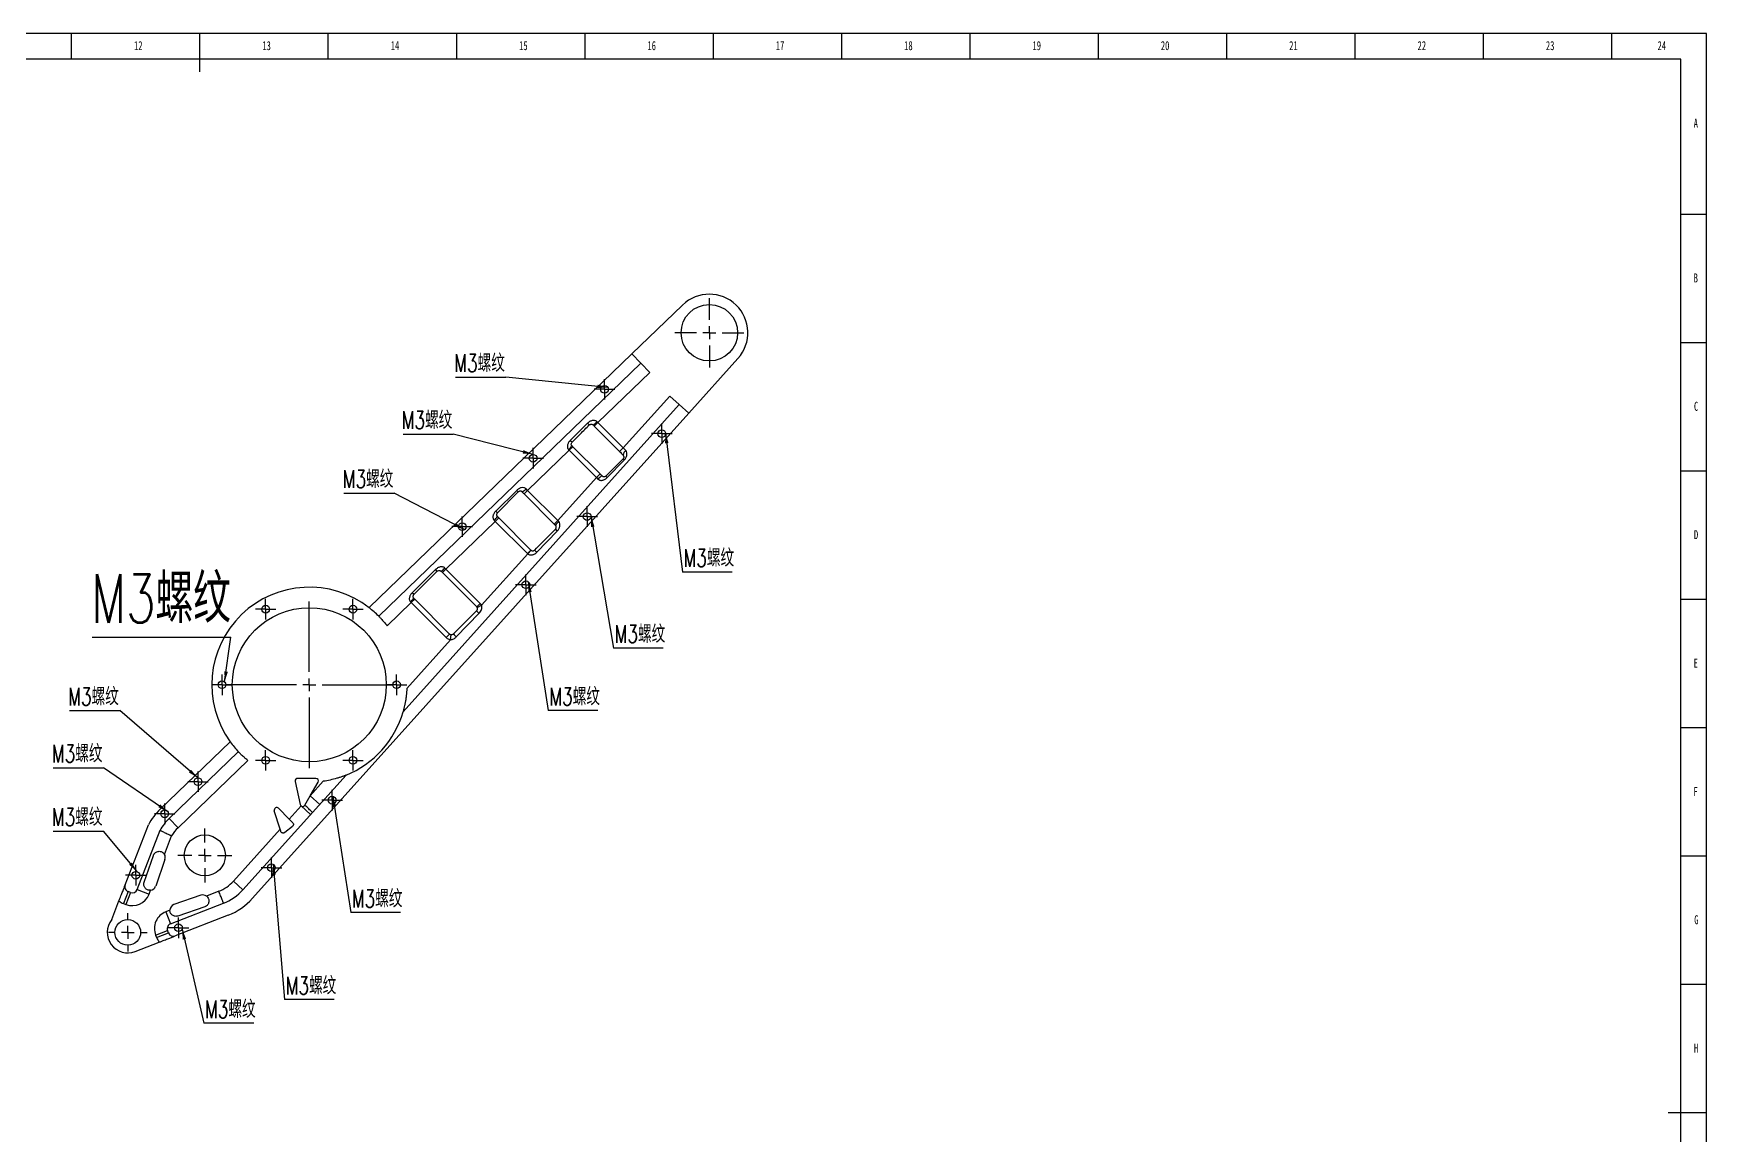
# Model space of a CAD drawing. Header units: millimetres. Extents: x 0 to 1189, y 0 to 841.
# Drawn here: x 537 to 1189, y 412 to 841 of the extents above; entities that cross this region are included whole.
import ezdxf

# ---------------------------------------------------------------- set-up
doc = ezdxf.new("R2010")
doc.units = ezdxf.units.MM
doc.layers.add('10', color=7, linetype='Continuous')
doc.layers.add('5', color=7, linetype='Continuous')
doc.styles.add('SLDTEXTSTYLE0', font='TXT', dxfattribs={"width": 0.7, "bigfont": 'bigfont'})
doc.styles.add('SLDTEXTSTYLE5', font='TXT', dxfattribs={"width": 0.7})
doc.dimstyles.new('SLDDIMSTYLE0', dxfattribs={"dimtxt": 0.18, "dimasz": 4.08, "dimexe": 0, "dimexo": 0.0625, "dimgap": 0, "dimtad": 0, "dimtih": 1, "dimtoh": 1, "dimdec": 0, "dimrnd": 1e-09, "dimzin": 0, "dimdsep": 46, "dimtxsty": 'Standard', "dimsah": 1, "dimcen": 0.09, "dimadec": 0, "dimazin": 0, "dimtfac": 4.08, "dimtdec": 0, "dimtofl": 0, "dimtmove": 0, "dimatfit": 3, "dimfxl": 0, "dimfrac": 2, "dimtolj": 1, "dimtzin": 0, "dimarcsym": 0})

# ---------------------------------------------------------------- blocks, each defined once
blk = doc.blocks.new('SW_NOTE_0')
at = {"layer": '10', "color": 0}
blk.add_line((-54.05, 0), (0, 0), dxfattribs=at)
at = {"layer": '10', "color": 0, "insert": (-54.53, 24.66), "char_height": 19.05, "attachment_point": 1, "style": 'SLDTEXTSTYLE0'}
blk.add_mtext('M3螺纹', dxfattribs=at)
blk = doc.blocks.new('SW_NOTE_0_1')
at = {"layer": '10', "color": 0}
blk.add_line((-19.59, 0), (0, 0), dxfattribs=at)
at = {"layer": '10', "color": 0, "insert": (-20.01, 8.95), "char_height": 6.879, "attachment_point": 1, "style": 'SLDTEXTSTYLE0'}
blk.add_mtext('M3螺纹', dxfattribs=at)
blk = doc.blocks.new('SW_NOTE_0_2')
at = {"layer": '10', "color": 0}
blk.add_line((-19.59, 0), (0, 0), dxfattribs=at)
at = {"layer": '10', "color": 0, "insert": (-20.08, 8.88), "char_height": 6.879, "attachment_point": 1, "style": 'SLDTEXTSTYLE0'}
blk.add_mtext('M3螺纹', dxfattribs=at)
blk = doc.blocks.new('SW_NOTE_0_3')
at = {"layer": '10', "color": 0}
blk.add_line((-19.59, 0), (0, 0), dxfattribs=at)
at = {"layer": '10', "color": 0, "insert": (-20.02, 8.9), "char_height": 6.879, "attachment_point": 1, "style": 'SLDTEXTSTYLE0'}
blk.add_mtext('M3螺纹', dxfattribs=at)
blk = doc.blocks.new('SW_NOTE_0_4')
at = {"layer": '10', "color": 0}
blk.add_line((19.36, 0), (0, 0), dxfattribs=at)
at = {"layer": '10', "color": 0, "insert": (0.45, 8.93), "char_height": 6.879, "attachment_point": 1, "style": 'SLDTEXTSTYLE0'}
blk.add_mtext('M3螺纹', dxfattribs=at)
blk = doc.blocks.new('SW_NOTE_0_5')
at = {"layer": '10', "color": 0}
blk.add_line((19.36, 0), (0, 0), dxfattribs=at)
at = {"layer": '10', "color": 0, "insert": (0.47, 8.91), "char_height": 6.879, "attachment_point": 1, "style": 'SLDTEXTSTYLE0'}
blk.add_mtext('M3螺纹', dxfattribs=at)
blk = doc.blocks.new('SW_NOTE_0_6')
at = {"layer": '10', "color": 0}
blk.add_line((19.36, 0), (0, 0), dxfattribs=at)
at = {"layer": '10', "color": 0, "insert": (0.43, 8.97), "char_height": 6.879, "attachment_point": 1, "style": 'SLDTEXTSTYLE0'}
blk.add_mtext('M3螺纹', dxfattribs=at)
blk = doc.blocks.new('SW_NOTE_0_7')
at = {"layer": '10', "color": 0}
blk.add_line((19.36, 0), (0, 0), dxfattribs=at)
at = {"layer": '10', "color": 0, "insert": (0.48, 8.89), "char_height": 6.879, "attachment_point": 1, "style": 'SLDTEXTSTYLE0'}
blk.add_mtext('M3螺纹', dxfattribs=at)
blk = doc.blocks.new('SW_NOTE_0_8')
at = {"layer": '10', "color": 0}
blk.add_line((19.36, 0), (0, 0), dxfattribs=at)
at = {"layer": '10', "color": 0, "insert": (0.45, 8.91), "char_height": 6.879, "attachment_point": 1, "style": 'SLDTEXTSTYLE0'}
blk.add_mtext('M3螺纹', dxfattribs=at)
blk = doc.blocks.new('SW_NOTE_0_9')
at = {"layer": '10', "color": 0}
blk.add_line((19.36, 0), (0, 0), dxfattribs=at)
at = {"layer": '10', "color": 0, "insert": (0.44, 8.91), "char_height": 6.879, "attachment_point": 1, "style": 'SLDTEXTSTYLE0'}
blk.add_mtext('M3螺纹', dxfattribs=at)
blk = doc.blocks.new('SW_NOTE_0_10')
at = {"layer": '10', "color": 0}
blk.add_line((-19.59, 0), (0, 0), dxfattribs=at)
at = {"layer": '10', "color": 0, "insert": (-20.06, 8.92), "char_height": 6.879, "attachment_point": 1, "style": 'SLDTEXTSTYLE0'}
blk.add_mtext('M3螺纹', dxfattribs=at)
blk = doc.blocks.new('SW_NOTE_0_11')
at = {"layer": '10', "color": 0}
blk.add_line((-19.59, 0), (0, 0), dxfattribs=at)
at = {"layer": '10', "color": 0, "insert": (-20.06, 8.91), "char_height": 6.879, "attachment_point": 1, "style": 'SLDTEXTSTYLE0'}
blk.add_mtext('M3螺纹', dxfattribs=at)
blk = doc.blocks.new('SW_NOTE_0_12')
at = {"layer": '10', "color": 0}
blk.add_line((-19.59, 0), (0, 0), dxfattribs=at)
at = {"layer": '10', "color": 0, "insert": (-20.05, 8.93), "char_height": 6.879, "attachment_point": 1, "style": 'SLDTEXTSTYLE0'}
blk.add_mtext('M3螺纹', dxfattribs=at)
blk = doc.blocks.new('SW_CENTERMARKSYMBOL_10')
at = {"layer": '10', "color": 0}
for p, q in [((0, 5), (0, 32.5)), ((-5, 0), (-32.5, 0)), ((0, 0), (-2.5, 0)), ((0, 0), (0, 2.5)), ((0, 0), (0, -2.5)), ((0, 0), (2.5, 0)), ((5, 0), (32.5, 0)), ((0, -5), (0, -32.5))]:
    blk.add_line(p, q, dxfattribs=at)
blk = doc.blocks.new('SW_CENTERMARKSYMBOL_11')
at = {"layer": '10', "color": 0}
for p, q in [((0, 5), (0, 13.5)), ((-5, 0), (-13.5, 0)), ((0, 0), (-2.5, 0)), ((0, 0), (0, 2.5)), ((0, 0), (0, -2.5)), ((0, 0), (2.5, 0)), ((5, 0), (13.5, 0)), ((0, -5), (0, -13.5))]:
    blk.add_line(p, q, dxfattribs=at)
blk = doc.blocks.new('SW_CENTERMARKSYMBOL_12')
at = {"layer": '10', "color": 0}
for p, q in [((0, 5), (0, 10.5)), ((-5, 0), (-10.5, 0)), ((0, 0), (-2.5, 0)), ((0, 0), (0, 2.5)), ((0, 0), (0, -2.5)), ((0, 0), (2.5, 0)), ((5, 0), (10.5, 0)), ((0, -5), (0, -10.5))]:
    blk.add_line(p, q, dxfattribs=at)
blk = doc.blocks.new('SW_CENTERMARKSYMBOL_13')
at = {"layer": '10', "color": 0}
for p, q in [((0, 5), (0, 7.5)), ((-5, 0), (-7.5, 0)), ((0, 0), (-2.5, 0)), ((0, 0), (0, 2.5)), ((0, 0), (0, -2.5)), ((0, 0), (2.5, 0)), ((5, 0), (7.5, 0)), ((0, -5), (0, -7.5))]:
    blk.add_line(p, q, dxfattribs=at)
blk = doc.blocks.new('SW_CENTERMARKSYMBOL_14')
at = {"layer": '10', "color": 0}
for p, q in [((-2.5, 0), (-4, 0)), ((0, 0), (-2.5, 0)), ((0, 2.5), (0, 4)), ((0, 0), (0, 2.5)), ((0, 0), (0, -2.5)), ((0, 0), (2.5, 0)), ((2.5, 0), (4, 0)), ((0, -2.5), (0, -4))]:
    blk.add_line(p, q, dxfattribs=at)
blk = doc.blocks.new('SW_CENTERMARKSYMBOL_15')
at = {"layer": '10', "color": 0}
for p, q in [((-2.5, 0), (-4, 0)), ((0, 0), (-2.5, 0)), ((0, 2.5), (0, 4)), ((0, 0), (0, 2.5)), ((0, 0), (0, -2.5)), ((0, 0), (2.5, 0)), ((2.5, 0), (4, 0)), ((0, -2.5), (0, -4))]:
    blk.add_line(p, q, dxfattribs=at)
blk = doc.blocks.new('SW_CENTERMARKSYMBOL_16')
at = {"layer": '10', "color": 0}
for p, q in [((-2.5, 0), (-4, 0)), ((0, 0), (-2.5, 0)), ((0, 2.5), (0, 4)), ((0, 0), (0, 2.5)), ((0, 0), (0, -2.5)), ((0, 0), (2.5, 0)), ((2.5, 0), (4, 0)), ((0, -2.5), (0, -4))]:
    blk.add_line(p, q, dxfattribs=at)
blk = doc.blocks.new('SW_CENTERMARKSYMBOL_17')
at = {"layer": '10', "color": 0}
for p, q in [((-2.5, 0), (-4, 0)), ((0, 0), (-2.5, 0)), ((0, 2.5), (0, 4)), ((0, 0), (0, 2.5)), ((0, 0), (0, -2.5)), ((0, 0), (2.5, 0)), ((2.5, 0), (4, 0)), ((0, -2.5), (0, -4))]:
    blk.add_line(p, q, dxfattribs=at)
blk = doc.blocks.new('SW_CENTERMARKSYMBOL_18')
at = {"layer": '10', "color": 0}
for p, q in [((-2.5, 0), (-4, 0)), ((0, 0), (-2.5, 0)), ((0, 2.5), (0, 4)), ((0, 0), (0, 2.5)), ((0, 0), (0, -2.5)), ((0, 0), (2.5, 0)), ((2.5, 0), (4, 0)), ((0, -2.5), (0, -4))]:
    blk.add_line(p, q, dxfattribs=at)
blk = doc.blocks.new('SW_CENTERMARKSYMBOL_19')
at = {"layer": '10', "color": 0}
for p, q in [((-2.5, 0), (-4, 0)), ((0, 0), (-2.5, 0)), ((0, 2.5), (0, 4)), ((0, 0), (0, 2.5)), ((0, 0), (0, -2.5)), ((0, 0), (2.5, 0)), ((2.5, 0), (4, 0)), ((0, -2.5), (0, -4))]:
    blk.add_line(p, q, dxfattribs=at)
blk = doc.blocks.new('SW_CENTERMARKSYMBOL_20')
at = {"layer": '10', "color": 0}
for p, q in [((-2.5, 0), (-4, 0)), ((0, 0), (-2.5, 0)), ((0, 2.5), (0, 4)), ((0, 0), (0, 2.5)), ((0, 0), (0, -2.5)), ((0, 0), (2.5, 0)), ((2.5, 0), (4, 0)), ((0, -2.5), (0, -4))]:
    blk.add_line(p, q, dxfattribs=at)
blk = doc.blocks.new('SW_CENTERMARKSYMBOL_21')
at = {"layer": '10', "color": 0}
for p, q in [((-2.5, 0), (-4, 0)), ((0, 0), (-2.5, 0)), ((0, 2.5), (0, 4)), ((0, 0), (0, 2.5)), ((0, 0), (0, -2.5)), ((0, 0), (2.5, 0)), ((2.5, 0), (4, 0)), ((0, -2.5), (0, -4))]:
    blk.add_line(p, q, dxfattribs=at)
blk = doc.blocks.new('SW_CENTERMARKSYMBOL_22')
at = {"layer": '10', "color": 0}
for p, q in [((-2.5, 0), (-4, 0)), ((0, 0), (-2.5, 0)), ((0, 2.5), (0, 4)), ((0, 0), (0, 2.5)), ((0, 0), (0, -2.5)), ((0, 0), (2.5, 0)), ((2.5, 0), (4, 0)), ((0, -2.5), (0, -4))]:
    blk.add_line(p, q, dxfattribs=at)
blk = doc.blocks.new('SW_CENTERMARKSYMBOL_23')
at = {"layer": '10', "color": 0}
for p, q in [((-2.5, 0), (-4, 0)), ((0, 0), (-2.5, 0)), ((0, 2.5), (0, 4)), ((0, 0), (0, 2.5)), ((0, 0), (0, -2.5)), ((0, 0), (2.5, 0)), ((2.5, 0), (4, 0)), ((0, -2.5), (0, -4))]:
    blk.add_line(p, q, dxfattribs=at)
blk = doc.blocks.new('SW_CENTERMARKSYMBOL_24')
at = {"layer": '10', "color": 0}
for p, q in [((-2.5, 0), (-4, 0)), ((0, 0), (-2.5, 0)), ((0, 2.5), (0, 4)), ((0, 0), (0, 2.5)), ((0, 0), (0, -2.5)), ((0, 0), (2.5, 0)), ((2.5, 0), (4, 0)), ((0, -2.5), (0, -4))]:
    blk.add_line(p, q, dxfattribs=at)
blk = doc.blocks.new('SW_CENTERMARKSYMBOL_25')
at = {"layer": '10', "color": 0}
for p, q in [((-2.5, 0), (-4, 0)), ((0, 0), (-2.5, 0)), ((0, 2.5), (0, 4)), ((0, 0), (0, 2.5)), ((0, 0), (0, -2.5)), ((0, 0), (2.5, 0)), ((2.5, 0), (4, 0)), ((0, -2.5), (0, -4))]:
    blk.add_line(p, q, dxfattribs=at)
blk = doc.blocks.new('SW_CENTERMARKSYMBOL_26')
at = {"layer": '10', "color": 0}
for p, q in [((-2.5, 0), (-4, 0)), ((0, 0), (-2.5, 0)), ((0, 2.5), (0, 4)), ((0, 0), (0, 2.5)), ((0, 0), (0, -2.5)), ((0, 0), (2.5, 0)), ((2.5, 0), (4, 0)), ((0, -2.5), (0, -4))]:
    blk.add_line(p, q, dxfattribs=at)
blk = doc.blocks.new('SW_CENTERMARKSYMBOL_27')
at = {"layer": '10', "color": 0}
for p, q in [((-2.5, 0), (-4, 0)), ((0, 0), (-2.5, 0)), ((0, 2.5), (0, 4)), ((0, 0), (0, 2.5)), ((0, 0), (0, -2.5)), ((0, 0), (2.5, 0)), ((2.5, 0), (4, 0)), ((0, -2.5), (0, -4))]:
    blk.add_line(p, q, dxfattribs=at)
blk = doc.blocks.new('SW_CENTERMARKSYMBOL_28')
at = {"layer": '10', "color": 0}
for p, q in [((-2.5, 0), (-4, 0)), ((0, 0), (-2.5, 0)), ((0, 2.5), (0, 4)), ((0, 0), (0, 2.5)), ((0, 0), (0, -2.5)), ((0, 0), (2.5, 0)), ((2.5, 0), (4, 0)), ((0, -2.5), (0, -4))]:
    blk.add_line(p, q, dxfattribs=at)
blk = doc.blocks.new('SW_CENTERMARKSYMBOL_29')
at = {"layer": '10', "color": 0}
for p, q in [((-2.5, 0), (-4, 0)), ((0, 0), (-2.5, 0)), ((0, 2.5), (0, 4)), ((0, 0), (0, 2.5)), ((0, 0), (0, -2.5)), ((0, 0), (2.5, 0)), ((2.5, 0), (4, 0)), ((0, -2.5), (0, -4))]:
    blk.add_line(p, q, dxfattribs=at)
blk = doc.blocks.new('SW_CENTERMARKSYMBOL_30')
at = {"layer": '10', "color": 0}
for p, q in [((-2.5, 0), (-4, 0)), ((0, 0), (-2.5, 0)), ((0, 2.5), (0, 4)), ((0, 0), (0, 2.5)), ((0, 0), (0, -2.5)), ((0, 0), (2.5, 0)), ((2.5, 0), (4, 0)), ((0, -2.5), (0, -4))]:
    blk.add_line(p, q, dxfattribs=at)
blk = doc.blocks.new('SW_CENTERMARKSYMBOL_31')
at = {"layer": '10', "color": 0}
for p, q in [((-2.5, 0), (-4, 0)), ((0, 0), (-2.5, 0)), ((0, 2.5), (0, 4)), ((0, 0), (0, 2.5)), ((0, 0), (0, -2.5)), ((0, 0), (2.5, 0)), ((2.5, 0), (4, 0)), ((0, -2.5), (0, -4))]:
    blk.add_line(p, q, dxfattribs=at)

msp = doc.modelspace()

# ---------------------------------------------------------------- linework, layer by layer
at = {"color": 7, "linetype": 'Continuous', "lineweight": 25}
for p, q in [((770.37, 716.14), (790.13, 735.22)), ((668, 617.33), (770.37, 716.14)), ((671.75, 614), (773.84, 712.55)), ((773.84, 712.55), (770.37, 716.14)), ((777.32, 708.95), (773.84, 712.55)), ((792.55, 693.09), (811.7, 714.4)), ((757.1, 689.43), (777.32, 708.95)), ((785.13, 699.76), (766.96, 679.56)), ((788.85, 696.42), (785.13, 699.76)), ((792.55, 693.09), (622.61, 504.11)), ((681.24, 576.79), (788.85, 696.42)), ((788.85, 696.42), (792.55, 693.09)), ((753.1, 689.16), (746.36, 682.49)), ((753.41, 688.11), (753.79, 688.49)), ((757.1, 689.43), (755.73, 688.06)), ((755.73, 688.06), (765.59, 678.19)), ((757.1, 689.43), (756.75, 689.77)), ((766.96, 679.56), (757.1, 689.43)), ((729.75, 663.03), (745.95, 678.67)), ((745.75, 678.87), (745.95, 678.67)), ((747.32, 680.04), (745.95, 678.67)), ((745.95, 678.67), (756.59, 668.03)), ((757.96, 669.4), (747.32, 680.04)), ((766.96, 679.56), (765.59, 678.19)), ((767.96, 678.52), (766.96, 679.56)), ((766.97, 675.31), (760.26, 668.6)), ((760.75, 668.02), (767.36, 674.82)), ((756.59, 668.03), (741.51, 651.27)), ((756.59, 668.03), (757.96, 669.4)), ((756.59, 668.03), (757.18, 667.42)), ((725.5, 663.01), (717.34, 654.93)), ((717.98, 654.32), (726.1, 662.44)), ((729.75, 663.03), (728.38, 661.67)), ((728.38, 661.67), (740.14, 649.9)), ((729.75, 663.03), (729.16, 663.61)), ((741.51, 651.27), (729.75, 663.03)), ((718.54, 652.26), (717.17, 650.89)), ((731.05, 639.74), (718.54, 652.26)), ((697.95, 632.34), (717.17, 650.89)), ((716.74, 651.31), (717.17, 650.89)), ((717.17, 650.89), (729.68, 638.37)), ((733.29, 638.94), (741.28, 647.18)), ((741.51, 651.27), (740.14, 649.9)), ((741.89, 650.88), (741.51, 651.27)), ((731.05, 639.74), (729.68, 638.37)), ((729.81, 638.26), (731.1, 639.7)), ((697.95, 632.34), (696.58, 630.97)), ((697.95, 632.34), (697.53, 632.76)), ((711.31, 618.99), (697.95, 632.34)), ((729.81, 638.26), (711.83, 618.28)), ((693.87, 632.16), (684.78, 623.15)), ((687.5, 624.49), (694.53, 631.52)), ((696.58, 630.97), (709.94, 617.62)), ((675.03, 610.22), (684.43, 619.29)), ((684.17, 619.54), (684.43, 619.29)), ((684.43, 619.29), (685.79, 620.65)), ((684.43, 619.29), (698.02, 605.7)), ((699.38, 607.06), (685.79, 620.65)), ((701.98, 605.94), (710.89, 615.12)), ((711.31, 618.99), (709.94, 617.62)), ((710.12, 617.37), (711.83, 618.28)), ((699.38, 607.06), (698.02, 605.7)), ((699.75, 604.84), (700, 606.76)), ((699.75, 604.84), (682.69, 585.88)), ((586.66, 538.82), (613.88, 565.09)), ((617.07, 561.22), (590.13, 535.22)), ((593.6, 531.62), (620.74, 557.81)), ((659.03, 552.09), (618.89, 507.46)), ((639.27, 549.63), (641.1, 540.7)), ((647.28, 550.83), (640.25, 550.83)), ((650.14, 549.68), (645.06, 544.04)), ((645.06, 544.04), (648.15, 549.32)), ((642.94, 540.4), (645.06, 544.04)), ((645.06, 544.04), (648.78, 540.69)), ((590.13, 535.22), (593.6, 531.62)), ((633.34, 531), (631.09, 538.17)), ((632.76, 539.17), (636.91, 534.97)), ((641.51, 540.08), (636.91, 534.97)), ((636.91, 534.97), (638.24, 533.62)), ((641.51, 540.08), (645.23, 536.74)), ((573, 509.33), (582.02, 532.7)), ((577.66, 507.53), (586.57, 530.59)), ((588.31, 521.23), (591.09, 528.43)), ((633.34, 531), (615.18, 510.8)), ((633.58, 530.22), (633.34, 531)), ((638.16, 532.13), (635.16, 529.74)), ((580.41, 510.35), (584.02, 520.83)), ((588.49, 519.29), (584.88, 508.81)), ((615.18, 510.8), (618.89, 507.46)), ((567.78, 495.83), (570.58, 503.08)), ((574.14, 506.75), (572.34, 502.08)), ((572.34, 502.08), (573.27, 501.72)), ((575.07, 506.39), (573.27, 501.72)), ((575.07, 506.39), (574.14, 506.75)), ((577.66, 507.53), (582.32, 505.73)), ((582.32, 505.73), (582.9, 507.23)), ((590.65, 494.18), (611.31, 502.2)), ((602.48, 505.3), (592, 501.68)), ((609.5, 506.86), (604.64, 504.98)), ((590.41, 499.45), (588.84, 498.84)), ((588.84, 498.84), (590.65, 494.18)), ((613.14, 497.55), (592.49, 489.47)), ((604.02, 500.83), (593.54, 497.21)), ((584.85, 489.78), (589.51, 491.59)), ((584.85, 489.78), (585.23, 488.79)), ((585.23, 488.79), (589.89, 490.6)), ((589.89, 490.6), (589.51, 491.59)), ((576.94, 483.38), (586.24, 487.02))]:
    msp.add_line(p, q, dxfattribs=at)
at = {"color": 7, "linetype": 'Continuous', "lineweight": 25, "flags": 128}
msp.add_lwpolyline([(687.5, 624.49), (687.44, 624.42), (685.48, 622.47)], dxfattribs=at)
at = {"color": 7, "linetype": 'Continuous', "lineweight": 25}
for centre, radius in [((800.55, 724.43), 11), ((759.72, 702.39), 1.5), ((782.02, 685.12), 1.5), ((731.91, 675.54), 1.5), ((752.96, 652.8), 1.5), ((704.29, 648.88), 1.5), ((729.08, 626.25), 1.5), ((644.72, 587.29), 30), ((627.72, 616.74), 1.5), ((661.72, 616.74), 1.5), ((610.72, 587.29), 1.5), ((678.72, 587.29), 1.5), ((627.72, 557.85), 1.5), ((661.72, 557.85), 1.5), ((601.37, 549.54), 1.5), ((653.62, 542.34), 1.5), ((588.4, 537.02), 1.5), ((604.02, 520.83), 8), ((629.97, 516.03), 1.5), ((577.13, 513.09), 1.5), ((574.02, 490.83), 5), ((593.75, 492.64), 1.5)]:
    msp.add_circle(centre, radius, dxfattribs=at)
for centre, radius, start, end in [((800.55, 724.43), 15, 318.03746, 133.98709), ((765.15, 700.98), 16.89, 224.43982, 227.723), ((750.48, 695.56), 8.54, 304.20043, 317.25675), ((735.75, 689.35), 14.49, 313.66256, 321.34826), ((761.29, 697.2), 20.96, 224.56997, 227.34415), ((769.74, 676.27), 2.87, 128.31273, 168.99261), ((768.64, 676.23), 1.91, 208.8786, 227.58748), ((760.86, 664.23), 4.86, 115.60067, 139.13723), ((762.85, 670.28), 3.09, 212.97222, 227.15517), ((733.55, 670.87), 11.24, 224.32235, 228.54413), ((725.43, 666.87), 4.96, 296.12251, 318.91207), ((712.19, 656.34), 6.78, 312.11421, 328.70125), ((726.9, 664.28), 13.38, 224.37449, 228.17189), ((745.32, 651.45), 5.87, 217.05749, 226.60165), ((747, 645.3), 7.57, 132.48063, 147.18371), ((731.8, 640.5), 1.06, 225, 228.26089), ((741.73, 647.58), 12.07, 220.23623, 225.66125), ((692.45, 637.36), 6.85, 301.47112, 317.8202), ((731.8, 640.5), 3, 225, 228.26089), ((704.41, 642.48), 14.75, 224.40255, 227.97655), ((644.72, 587.29), 38, 52.22426, 215.74992), ((676.36, 627.83), 11.39, 313.29531, 323.09008), ((697.77, 635.92), 18.22, 224.48746, 227.58445), ((644.72, 587.29), 38, 44.65701, 52.22426), ((733.69, 638.13), 32.39, 222.77117, 225.25793), ((709.19, 616.87), 1.06, 28.03183, 45), ((709.19, 616.87), 3, 28.03183, 45), ((700.14, 607.82), 1.06, 225, 262.58957), ((746.45, 650.67), 63.07, 223.73238, 225.16945), ((700.14, 607.82), 3, 225, 262.58957), ((644.72, 587.29), 38, 292.11996, 343.95496), ((644.72, 587.29), 38, 215.74992, 223.31717), ((640.25, 549.83), 1, 90, 191.59459), ((647.28, 549.83), 1, 329.76716, 90), ((604.02, 520.83), 25, 133.98709, 151.64236), ((604.02, 520.83), 20, 133.98709, 150.78698), ((632.05, 538.47), 1, 44.6538, 197.42271), ((642.08, 540.9), 1, 191.59459, 235.10579), ((642.08, 540.9), 1, 235.10579, 329.76716), ((625.61, 519.75), 26.96, 41.16994, 49.99283), ((604.02, 520.83), 15, 133.98709, 149.53272), ((586.26, 520.06), 2.36, 340.96833, 29.68136), ((574.86, 508.61), 2, 158.87786, 248.87786), ((582.64, 509.58), 2.36, 276.32345, 340.96833), ((604.02, 520.83), 15, 291.40207, 318.03746), ((574.86, 508.61), 7, 232.27631, 248.87786), ((575.79, 508.25), 7, 248.87786, 338.87786), ((575.79, 508.25), 2, 248.87786, 338.87786), ((603.25, 503.06), 2.36, 54.06745, 109.03167), ((604.02, 520.83), 20, 291.37844, 318.03746), ((604.02, 520.83), 25, 291.37844, 318.03746), ((574.02, 490.83), 8, 141.31781, 291.37844), ((591.38, 492.32), 7, 111.22566, 201.22566), ((592.77, 499.45), 2.36, 109.03167, 179.95474), ((591.38, 492.32), 2, 111.22566, 201.22566), ((591.76, 491.33), 2, 201.22566, 291.37844), ((591.76, 491.33), 7, 201.22566, 217.97999)]:
    msp.add_arc(centre, radius, start, end, dxfattribs=at)
for points, knots in [([(747.09, 681.78), (748.03, 682.72), (748.97, 683.67), (749.91, 684.61), (751.06, 685.75), (752.21, 686.9), (753.35, 688.05), (753.37, 688.07), (753.39, 688.09), (753.41, 688.11)], [0.000000815, 0.000000815, 0.000000815, 0.000000815, 0.004, 0.004, 0.004, 0.008862844, 0.008862844, 0.008862844, 0.008949627, 0.008949627, 0.008949627, 0.008949627]), ([(756.75, 689.77), (756.63, 689.89), (756.49, 689.99), (756.18, 690.14), (756.02, 690.19), (755.69, 690.24), (755.52, 690.25), (755.19, 690.24), (755.02, 690.21), (754.69, 690.13), (754.53, 690.08), (754.22, 689.95), (754.06, 689.88), (753.62, 689.62), (753.34, 689.4), (753.1, 689.16)], [0, 0, 0, 0, 0.125, 0.125, 0.25, 0.25, 0.375, 0.375, 0.5, 0.5, 0.625, 0.625, 0.75, 0.75, 1, 1, 1, 1]), ([(753.87, 688.56), (753.97, 688.64), (754.09, 688.7), (754.32, 688.78), (754.45, 688.79), (754.69, 688.79), (754.81, 688.77), (755.04, 688.68), (755.15, 688.62), (755.25, 688.53)], [0, 0, 0, 0, 0.25, 0.25, 0.5, 0.5, 0.75, 0.75, 1, 1, 1, 1]), ([(746.36, 682.49), (746.23, 682.36), (746.12, 682.24), (745.91, 681.97), (745.81, 681.83), (745.64, 681.54), (745.56, 681.39), (745.43, 681.08), (745.38, 680.92), (745.3, 680.59), (745.27, 680.43), (745.25, 680.1), (745.26, 679.93), (745.32, 679.6), (745.37, 679.44), (745.53, 679.13), (745.63, 678.99), (745.75, 678.87)], [0, 0, 0, 0, 0.125, 0.125, 0.25, 0.25, 0.375, 0.375, 0.5, 0.5, 0.625, 0.625, 0.75, 0.75, 0.875, 0.875, 1, 1, 1, 1]), ([(747.04, 680.32), (746.95, 680.42), (746.88, 680.54), (746.79, 680.79), (746.77, 680.93), (746.78, 681.19), (746.81, 681.31), (746.91, 681.56), (746.99, 681.68), (747.08, 681.78)], [0, 0, 0, 0, 0.25, 0.25, 0.5, 0.5, 0.75, 0.75, 1, 1, 1, 1]), ([(767.36, 674.82), (767.48, 674.95), (767.6, 675.09), (767.81, 675.38), (767.91, 675.53), (768.17, 675.99), (768.3, 676.31), (768.44, 676.97), (768.46, 677.3), (768.34, 677.95), (768.2, 678.27), (767.96, 678.52)], [0, 0, 0, 0, 0.125, 0.125, 0.25, 0.25, 0.5, 0.5, 0.75, 0.75, 1, 1, 1, 1]), ([(767.24, 676.23), (767.27, 676.1), (767.27, 675.97), (767.23, 675.75), (767.21, 675.67), (767.14, 675.54), (767.12, 675.49), (767.05, 675.4), (767.01, 675.35), (766.97, 675.31)], [0, 0, 0, 0, 0.5, 0.5, 0.75, 0.75, 0.875, 0.875, 1, 1, 1, 1]), ([(767.24, 676.23), (767.22, 676.32), (767.19, 676.41), (767.11, 676.58), (767.06, 676.67), (766.99, 676.74)], [0, 0, 0, 0, 0.5, 0.5, 1, 1, 1, 1]), ([(757.18, 667.42), (757.3, 667.29), (757.44, 667.19), (757.74, 667.04), (757.9, 666.98), (758.22, 666.92), (758.38, 666.91), (758.71, 666.93), (758.87, 666.95), (759.19, 667.03), (759.35, 667.08), (759.66, 667.21), (759.81, 667.29), (760.1, 667.46), (760.24, 667.56), (760.51, 667.78), (760.63, 667.89), (760.75, 668.02)], [0, 0, 0, 0, 0.125, 0.125, 0.25, 0.25, 0.375, 0.375, 0.5, 0.5, 0.625, 0.625, 0.75, 0.75, 0.875, 0.875, 1, 1, 1, 1]), ([(759.67, 668.32), (759.6, 668.31), (759.52, 668.31), (759.38, 668.32), (759.3, 668.33), (759.16, 668.37), (759.08, 668.4), (758.94, 668.47), (758.88, 668.51), (758.82, 668.57)], [0, 0, 0, 0, 0.25, 0.25, 0.5, 0.5, 0.75, 0.75, 1, 1, 1, 1]), ([(760.26, 668.6), (760.16, 668.5), (760.05, 668.43), (759.86, 668.35), (759.77, 668.33), (759.67, 668.32)], [0, 0, 0, 0, 0.5, 0.5, 1, 1, 1, 1]), ([(729.16, 663.61), (729.04, 663.74), (728.9, 663.83), (728.59, 663.98), (728.43, 664.03), (727.94, 664.12), (727.6, 664.1), (727.11, 663.99), (726.95, 663.93), (726.63, 663.8), (726.48, 663.73), (726.18, 663.56), (726.04, 663.46), (725.76, 663.25), (725.63, 663.13), (725.5, 663.01)], [0, 0, 0, 0, 0.125, 0.125, 0.25, 0.25, 0.5, 0.5, 0.625, 0.625, 0.75, 0.75, 0.875, 0.875, 1, 1, 1, 1]), ([(726.1, 662.44), (726.19, 662.52), (726.28, 662.59), (726.46, 662.67), (726.55, 662.7), (726.63, 662.71)], [0, 0, 0, 0, 0.5, 0.5, 1, 1, 1, 1]), ([(727.55, 662.47), (727.49, 662.53), (727.42, 662.58), (727.27, 662.65), (727.19, 662.68), (726.95, 662.74), (726.79, 662.74), (726.63, 662.71)], [0, 0, 0, 0, 0.25, 0.25, 0.5, 0.5, 1, 1, 1, 1]), ([(717.34, 654.93), (717.1, 654.69), (716.88, 654.41), (716.62, 653.97), (716.54, 653.82), (716.41, 653.51), (716.36, 653.35), (716.28, 653.03), (716.26, 652.87), (716.24, 652.53), (716.25, 652.37), (716.31, 652.04), (716.36, 651.88), (716.51, 651.58), (716.61, 651.44), (716.74, 651.31)], [0, 0, 0, 0, 0.25, 0.25, 0.375, 0.375, 0.5, 0.5, 0.625, 0.625, 0.75, 0.75, 0.875, 0.875, 1, 1, 1, 1]), ([(717.75, 653.96), (717.72, 653.87), (717.7, 653.77), (717.68, 653.58), (717.68, 653.49), (717.71, 653.3), (717.74, 653.21), (717.82, 653.02), (717.87, 652.94), (717.94, 652.86)], [0, 0, 0, 0, 0.25, 0.25, 0.5, 0.5, 0.75, 0.75, 1, 1, 1, 1]), ([(717.75, 653.96), (717.77, 654.02), (717.8, 654.08), (717.88, 654.2), (717.93, 654.26), (717.98, 654.32)], [0, 0, 0, 0, 0.5, 0.5, 1, 1, 1, 1]), ([(732.52, 639.78), (733.46, 640.73), (734.4, 641.67), (735.34, 642.61), (737.1, 644.38), (738.87, 646.14), (740.63, 647.91)], [0.0000072, 0.0000072, 0.0000072, 0.0000072, 0.004, 0.004, 0.004, 0.01149327, 0.01149327, 0.01149327, 0.01149327]), ([(740.63, 647.91), (740.68, 647.96), (740.73, 648.02), (740.8, 648.13), (740.83, 648.19), (740.91, 648.38), (740.93, 648.51), (740.94, 648.77), (740.92, 648.9), (740.83, 649.14), (740.77, 649.26), (740.67, 649.36)], [0, 0, 0, 0, 0.125, 0.125, 0.25, 0.25, 0.5, 0.5, 0.75, 0.75, 1, 1, 1, 1]), ([(741.28, 647.18), (741.53, 647.43), (741.74, 647.71), (741.99, 648.16), (742.07, 648.32), (742.2, 648.64), (742.25, 648.8), (742.33, 649.13), (742.35, 649.3), (742.37, 649.63), (742.36, 649.8), (742.27, 650.3), (742.13, 650.63), (741.89, 650.88)], [0, 0, 0, 0, 0.25, 0.25, 0.375, 0.375, 0.5, 0.5, 0.625, 0.625, 0.75, 0.75, 1, 1, 1, 1]), ([(729.81, 638.26), (729.93, 638.15), (730.07, 638.06), (730.37, 637.93), (730.53, 637.88), (730.85, 637.84), (731.01, 637.84), (731.33, 637.86), (731.49, 637.89), (731.8, 637.98), (731.96, 638.03), (732.25, 638.17), (732.39, 638.24), (732.81, 638.5), (733.06, 638.71), (733.29, 638.94)], [0, 0, 0, 0, 0.125, 0.125, 0.25, 0.25, 0.375, 0.375, 0.5, 0.5, 0.625, 0.625, 0.75, 0.75, 1, 1, 1, 1]), ([(731.1, 639.7), (731.2, 639.61), (731.31, 639.55), (731.56, 639.47), (731.69, 639.46), (731.95, 639.48), (732.07, 639.51), (732.31, 639.61), (732.42, 639.69), (732.51, 639.78)], [0, 0, 0, 0, 0.25, 0.25, 0.5, 0.5, 0.75, 0.75, 1, 1, 1, 1]), ([(697.53, 632.76), (697.4, 632.88), (697.26, 632.98), (696.95, 633.13), (696.79, 633.18), (696.3, 633.27), (695.96, 633.25), (695.47, 633.13), (695.31, 633.08), (694.99, 632.95), (694.84, 632.87), (694.54, 632.7), (694.4, 632.6), (694.12, 632.39), (693.99, 632.28), (693.87, 632.16)], [0, 0, 0, 0, 0.125, 0.125, 0.25, 0.25, 0.5, 0.5, 0.625, 0.625, 0.75, 0.75, 0.875, 0.875, 1, 1, 1, 1]), ([(694.83, 631.72), (695.02, 631.81), (695.23, 631.84), (695.53, 631.8), (695.63, 631.77), (695.82, 631.69), (695.91, 631.63), (695.99, 631.56)], [0, 0, 0, 0, 0.5, 0.5, 0.75, 0.75, 1, 1, 1, 1]), ([(684.78, 623.15), (684.65, 623.03), (684.54, 622.9), (684.33, 622.63), (684.23, 622.49), (684.06, 622.2), (683.98, 622.05), (683.85, 621.74), (683.8, 621.58), (683.72, 621.26), (683.69, 621.1), (683.67, 620.76), (683.68, 620.59), (683.74, 620.27), (683.79, 620.1), (683.95, 619.8), (684.05, 619.66), (684.17, 619.54)], [0, 0, 0, 0, 0.125, 0.125, 0.25, 0.25, 0.375, 0.375, 0.5, 0.5, 0.625, 0.625, 0.75, 0.75, 0.875, 0.875, 1, 1, 1, 1]), ([(685.44, 621.01), (685.35, 621.11), (685.28, 621.23), (685.19, 621.48), (685.17, 621.61), (685.18, 621.87), (685.21, 622), (685.31, 622.25), (685.38, 622.37), (685.48, 622.47)], [0, 0, 0, 0, 0.25, 0.25, 0.5, 0.5, 0.75, 0.75, 1, 1, 1, 1]), ([(671.75, 614), (671.75, 614), (671.77, 613.98), (671.84, 613.91), (671.87, 613.88), (671.94, 613.81), (671.97, 613.77), (672.11, 613.64), (672.21, 613.53), (672.46, 613.26), (672.61, 613.11), (672.92, 612.77), (673.09, 612.58), (673.45, 612.17), (673.64, 611.95), (674.03, 611.49), (674.23, 611.24), (674.63, 610.74), (674.83, 610.48), (675.03, 610.22)], [0, 0, 0, 0, 0.125, 0.125, 0.1875, 0.1875, 0.25, 0.25, 0.375, 0.375, 0.5, 0.5, 0.625, 0.625, 0.75, 0.75, 0.875, 0.875, 1, 1, 1, 1]), ([(709.91, 616.13), (708.98, 615.2), (708.05, 614.26), (707.11, 613.33), (705.04, 611.24), (702.96, 609.16), (700.88, 607.08)], [0.00003819, 0.00003819, 0.00003819, 0.00003819, 0.004, 0.004, 0.004, 0.01283059, 0.01283059, 0.01283059, 0.01283059]), ([(709.92, 616.14), (710.07, 616.3), (710.18, 616.5), (710.24, 616.83), (710.24, 616.94), (710.21, 617.16), (710.18, 617.27), (710.12, 617.37)], [0, 0, 0, 0, 0.5, 0.5, 0.75, 0.75, 1, 1, 1, 1]), ([(710.89, 615.12), (711.09, 615.33), (711.27, 615.56), (711.58, 616.05), (711.71, 616.31), (711.89, 616.85), (711.95, 617.14), (711.97, 617.57), (711.96, 617.71), (711.92, 618), (711.89, 618.14), (711.83, 618.28)], [0, 0, 0, 0, 0.25, 0.25, 0.5, 0.5, 0.75, 0.75, 0.875, 0.875, 1, 1, 1, 1]), ([(700.87, 607.07), (700.76, 606.96), (700.62, 606.87), (700.32, 606.76), (700.16, 606.74), (700, 606.76)], [0, 0, 0, 0, 0.5, 0.5, 1, 1, 1, 1]), ([(699.75, 604.84), (699.96, 604.85), (700.17, 604.89), (700.58, 605), (700.78, 605.08), (701.34, 605.38), (701.69, 605.64), (701.98, 605.94)], [0, 0, 0, 0, 0.25, 0.25, 0.5, 0.5, 1, 1, 1, 1]), ([(682.69, 585.88), (682.66, 584.94), (682.59, 584.01), (682.44, 582.65), (682.38, 582.2), (682.25, 581.31), (682.18, 580.87), (682.02, 580.03), (681.94, 579.62), (681.77, 578.82), (681.68, 578.44), (681.55, 577.92), (681.5, 577.75), (681.42, 577.45), (681.39, 577.31), (681.32, 577.07), (681.29, 576.97), (681.25, 576.83), (681.24, 576.79), (681.24, 576.79)], [0, 0, 0, 0, 0.25, 0.25, 0.375, 0.375, 0.5, 0.5, 0.625, 0.625, 0.75, 0.75, 0.8125, 0.8125, 0.875, 0.875, 0.9375, 0.9375, 1, 1, 1, 1]), ([(620.74, 557.81), (620.48, 558.02), (620.24, 558.23), (619.87, 558.54), (619.75, 558.65), (619.52, 558.86), (619.4, 558.96), (619.06, 559.26), (618.85, 559.46), (618.45, 559.83), (618.27, 560.01), (617.94, 560.34), (617.79, 560.48), (617.53, 560.74), (617.42, 560.86), (617.25, 561.04), (617.18, 561.11), (617.1, 561.2), (617.07, 561.22), (617.07, 561.22)], [0, 0, 0, 0, 0.125, 0.125, 0.1875, 0.1875, 0.25, 0.25, 0.375, 0.375, 0.5, 0.5, 0.625, 0.625, 0.75, 0.75, 0.875, 0.875, 1, 1, 1, 1]), ([(659.03, 552.09), (659.03, 552.09), (658.99, 552.07), (658.86, 552.02), (658.76, 551.98), (658.53, 551.89), (658.39, 551.84), (658.1, 551.72), (657.94, 551.66), (657.43, 551.48), (657.06, 551.35), (656.29, 551.1), (655.89, 550.97), (654.66, 550.6), (653.78, 550.38), (651.99, 549.98), (651.08, 549.82), (650.14, 549.68)], [0, 0, 0, 0, 0.0625, 0.0625, 0.125, 0.125, 0.1875, 0.1875, 0.25, 0.25, 0.375, 0.375, 0.5, 0.5, 0.75, 0.75, 1, 1, 1, 1]), ([(586.57, 530.59), (586.57, 530.59), (586.6, 530.58), (586.68, 530.53), (586.72, 530.52), (586.8, 530.48), (586.86, 530.45), (587.03, 530.37), (587.17, 530.31), (587.49, 530.15), (587.69, 530.06), (588.1, 529.86), (588.33, 529.76), (588.83, 529.52), (589.09, 529.39), (589.63, 529.14), (589.92, 529), (590.36, 528.79), (590.5, 528.72), (590.8, 528.58), (590.95, 528.5), (591.09, 528.43)], [0, 0, 0, 0, 0.125, 0.125, 0.1875, 0.1875, 0.25, 0.25, 0.375, 0.375, 0.5, 0.5, 0.625, 0.625, 0.75, 0.75, 0.875, 0.875, 0.9375, 0.9375, 1, 1, 1, 1]), ([(635.16, 529.74), (635.1, 529.69), (635.03, 529.65), (634.88, 529.58), (634.8, 529.55), (634.64, 529.52), (634.56, 529.52), (634.4, 529.53), (634.32, 529.54), (634.17, 529.59), (634.1, 529.62), (633.96, 529.7), (633.9, 529.75), (633.72, 529.92), (633.63, 530.06), (633.58, 530.22)], [0, 0, 0, 0, 0.125, 0.125, 0.25, 0.25, 0.375, 0.375, 0.5, 0.5, 0.625, 0.625, 0.75, 0.75, 1, 1, 1, 1]), ([(638.24, 533.62), (638.34, 533.52), (638.41, 533.41), (638.51, 533.16), (638.53, 533.02), (638.53, 532.82), (638.52, 532.75), (638.49, 532.61), (638.46, 532.54), (638.37, 532.35), (638.27, 532.23), (638.16, 532.13)], [0, 0, 0, 0, 0.25, 0.25, 0.5, 0.5, 0.625, 0.625, 0.75, 0.75, 1, 1, 1, 1]), ([(584.02, 520.83), (584.06, 520.94), (584.11, 521.05), (584.22, 521.26), (584.28, 521.37), (584.49, 521.65), (584.65, 521.8), (584.99, 522.06), (585.17, 522.17), (585.56, 522.33), (585.76, 522.38), (586.19, 522.43), (586.41, 522.43), (586.84, 522.36), (587.07, 522.29), (587.38, 522.14), (587.48, 522.08), (587.68, 521.95), (587.77, 521.87), (588.04, 521.63), (588.19, 521.44), (588.31, 521.23)], [0, 0, 0, 0, 0.0625, 0.0625, 0.125, 0.125, 0.25, 0.25, 0.375, 0.375, 0.5, 0.5, 0.625, 0.625, 0.75, 0.75, 0.8125, 0.8125, 0.875, 0.875, 1, 1, 1, 1]), ([(570.58, 503.08), (570.71, 503.42), (570.84, 503.76), (571.1, 504.43), (571.23, 504.76), (571.47, 505.39), (571.59, 505.7), (571.81, 506.28), (571.92, 506.55), (572.22, 507.33), (572.39, 507.78), (572.63, 508.4), (572.71, 508.59), (572.85, 508.97), (572.92, 509.15), (573, 509.33)], [0, 0, 0, 0, 0.125, 0.125, 0.25, 0.25, 0.375, 0.375, 0.5, 0.5, 0.75, 0.75, 0.875, 0.875, 1, 1, 1, 1]), ([(582.9, 507.23), (582.69, 507.21), (582.49, 507.21), (582.08, 507.28), (581.88, 507.33), (581.51, 507.5), (581.34, 507.6), (581.03, 507.84), (580.89, 507.98), (580.66, 508.28), (580.56, 508.44), (580.41, 508.79), (580.35, 508.97), (580.28, 509.34), (580.27, 509.54), (580.3, 509.94), (580.34, 510.15), (580.41, 510.35)], [0, 0, 0, 0, 0.125, 0.125, 0.25, 0.25, 0.375, 0.375, 0.5, 0.5, 0.625, 0.625, 0.75, 0.75, 0.875, 0.875, 1, 1, 1, 1]), ([(604.64, 504.98), (604.82, 504.84), (604.99, 504.68), (605.26, 504.32), (605.37, 504.13), (605.53, 503.72), (605.58, 503.51), (605.62, 503.09), (605.62, 502.88), (605.55, 502.48), (605.49, 502.28), (605.33, 501.91), (605.22, 501.74), (604.96, 501.41), (604.8, 501.27), (604.53, 501.07), (604.44, 501.01), (604.24, 500.91), (604.13, 500.87), (604.02, 500.83)], [0, 0, 0, 0, 0.125, 0.125, 0.25, 0.25, 0.375, 0.375, 0.5, 0.5, 0.625, 0.625, 0.75, 0.75, 0.875, 0.875, 0.9375, 0.9375, 1, 1, 1, 1]), ([(611.31, 502.2), (611.31, 502.2), (611.3, 502.23), (611.27, 502.32), (611.25, 502.36), (611.22, 502.45), (611.2, 502.5), (611.13, 502.68), (611.07, 502.82), (610.94, 503.16), (610.86, 503.35), (610.7, 503.78), (610.61, 504.02), (610.41, 504.53), (610.3, 504.8), (610.08, 505.36), (609.97, 505.65), (609.73, 506.25), (609.61, 506.56), (609.5, 506.86)], [0, 0, 0, 0, 0.125, 0.125, 0.1875, 0.1875, 0.25, 0.25, 0.375, 0.375, 0.5, 0.5, 0.625, 0.625, 0.75, 0.75, 0.875, 0.875, 1, 1, 1, 1]), ([(593.54, 497.21), (593.36, 497.15), (593.17, 497.11), (592.79, 497.08), (592.6, 497.08), (592.24, 497.14), (592.06, 497.19), (591.73, 497.32), (591.57, 497.41), (591.27, 497.62), (591.13, 497.74), (590.89, 498.01), (590.78, 498.17), (590.6, 498.5), (590.53, 498.68), (590.43, 499.06), (590.41, 499.25), (590.41, 499.45)], [0, 0, 0, 0, 0.125, 0.125, 0.25, 0.25, 0.375, 0.375, 0.5, 0.5, 0.625, 0.625, 0.75, 0.75, 0.875, 0.875, 1, 1, 1, 1]), ([(586.24, 487.02), (586.59, 487.15), (586.92, 487.29), (587.59, 487.55), (587.92, 487.68), (588.55, 487.93), (588.86, 488.04), (589.44, 488.27), (589.71, 488.38), (590.49, 488.68), (590.94, 488.86), (591.55, 489.1), (591.75, 489.18), (592.12, 489.32), (592.31, 489.39), (592.49, 489.47)], [0, 0, 0, 0, 0.125, 0.125, 0.25, 0.25, 0.375, 0.375, 0.5, 0.5, 0.75, 0.75, 0.875, 0.875, 1, 1, 1, 1])]:
    msp.add_open_spline(points, degree=3, knots=knots, dxfattribs=at)
for points in [[(753.79, 688.49), (753.82, 688.51), (753.84, 688.53), (753.87, 688.56)], [(755.25, 688.53), (755.26, 688.52), (755.27, 688.51), (755.28, 688.5)], [(755.28, 688.5), (755.43, 688.35), (755.58, 688.21), (755.73, 688.06)], [(747.06, 680.3), (747.05, 680.31), (747.05, 680.32), (747.04, 680.32)], [(747.32, 680.04), (747.23, 680.13), (747.15, 680.22), (747.06, 680.3)], [(747.08, 681.78), (747.08, 681.78), (747.09, 681.78), (747.09, 681.78)], [(765.59, 678.19), (766.05, 677.74), (766.49, 677.28), (766.92, 676.82)], [(766.92, 676.82), (766.95, 676.79), (766.97, 676.77), (766.99, 676.74)], [(758.76, 668.62), (758.49, 668.88), (758.22, 669.14), (757.96, 669.4)], [(758.82, 668.57), (758.8, 668.58), (758.78, 668.6), (758.76, 668.62)], [(727.61, 662.42), (727.59, 662.44), (727.57, 662.46), (727.55, 662.47)], [(728.38, 661.67), (728.13, 661.92), (727.87, 662.17), (727.61, 662.42)], [(717.94, 652.86), (717.96, 652.85), (717.97, 652.84), (717.98, 652.82)], [(717.98, 652.82), (718.17, 652.63), (718.35, 652.45), (718.54, 652.26)], [(740.64, 649.4), (740.47, 649.57), (740.31, 649.74), (740.14, 649.9)], [(740.63, 647.91), (740.63, 647.91), (740.63, 647.91), (740.63, 647.91)], [(740.67, 649.36), (740.66, 649.38), (740.65, 649.39), (740.64, 649.4)], [(732.51, 639.78), (732.51, 639.78), (732.52, 639.78), (732.52, 639.78)], [(694.53, 631.52), (694.62, 631.61), (694.73, 631.68), (694.83, 631.72)], [(695.99, 631.56), (696, 631.55), (696.01, 631.53), (696.03, 631.52)], [(696.03, 631.52), (696.21, 631.34), (696.4, 631.16), (696.58, 630.97)], [(685.47, 620.99), (685.46, 621), (685.45, 621), (685.44, 621.01)], [(685.79, 620.65), (685.68, 620.76), (685.57, 620.88), (685.47, 620.99)], [(685.48, 622.47), (685.48, 622.47), (685.48, 622.47), (685.48, 622.47)], [(709.92, 616.14), (709.91, 616.13), (709.91, 616.13), (709.91, 616.13)], [(700.88, 607.08), (700.88, 607.07), (700.88, 607.07), (700.87, 607.07)]]:
    msp.add_open_spline(points, degree=3, dxfattribs=at)
at = {"layer": '5', "color": 7}
for p, q in [((1189, 841), (0, 841)), ((1189, 0), (1189, 841))]:
    msp.add_line(p, q, dxfattribs=at)
at = {"layer": '5'}
for p, q in [((552, 841), (552, 831.05)), ((652, 841), (652, 831.05)), ((702, 841), (702, 831.05)), ((752, 841), (752, 831.05)), ((802, 841), (802, 831.05)), ((852, 841), (852, 831.05)), ((902, 841), (902, 831.05)), ((952, 841), (952, 831.05)), ((1002, 841), (1002, 831.05)), ((1052, 841), (1052, 831.05)), ((1102, 841), (1102, 831.05)), ((1152, 841), (1152, 831.05)), ((1189, 770.5), (1179, 770.5)), ((1189, 720.5), (1179, 720.5)), ((1189, 670.5), (1179, 670.5)), ((1189, 620.5), (1179, 620.5)), ((1189, 570.5), (1179, 570.5)), ((1189, 520.5), (1179, 520.5)), ((1189, 470.5), (1179, 470.5))]:
    msp.add_line(p, q, dxfattribs=at)
at = {"layer": '5', "lineweight": 25}
for p, q in [((602, 841), (602, 826)), ((1189, 420.5), (1174, 420.5))]:
    msp.add_line(p, q, dxfattribs=at)
at = {"layer": '5', "color": 7, "lineweight": 25}
for p, q in [((1179, 831.05), (25, 831.05)), ((1179, 10), (1179, 831.05))]:
    msp.add_line(p, q, dxfattribs=at)

# ---------------------------------------------------------------- block references
at = {"layer": '10'}
for name, p in [('SW_CENTERMARKSYMBOL_11', (800.55, 724.43)), ('SW_NOTE_0_3', (721.23, 707.15)), ('SW_CENTERMARKSYMBOL_31', (759.72, 702.39)), ('SW_NOTE_0_2', (700.82, 684.93)), ('SW_CENTERMARKSYMBOL_27', (782.02, 685.12)), ('SW_CENTERMARKSYMBOL_29', (731.91, 675.54)), ('SW_NOTE_0_1', (677.8, 661.92)), ('SW_CENTERMARKSYMBOL_30', (704.29, 648.88)), ('SW_CENTERMARKSYMBOL_28', (752.96, 652.8)), ('SW_NOTE_0_6', (790.09, 631.19)), ('SW_NOTE_0', (614.19, 605.78)), ('SW_CENTERMARKSYMBOL_26', (729.08, 626.25)), ('SW_CENTERMARKSYMBOL_10', (644.72, 587.29)), ('SW_CENTERMARKSYMBOL_19', (627.72, 616.74)), ('SW_CENTERMARKSYMBOL_17', (661.72, 616.74)), ('SW_NOTE_0_5', (763.22, 601.6)), ('SW_NOTE_0_12', (570.89, 577.22)), ('SW_CENTERMARKSYMBOL_18', (610.72, 587.29)), ('SW_CENTERMARKSYMBOL_16', (678.72, 587.29)), ('SW_NOTE_0_4', (737.82, 577.22)), ('SW_NOTE_0_11', (564.54, 555)), ('SW_CENTERMARKSYMBOL_15', (627.72, 557.85)), ('SW_CENTERMARKSYMBOL_14', (661.72, 557.85)), ('SW_CENTERMARKSYMBOL_22', (601.37, 549.54)), ('SW_CENTERMARKSYMBOL_21', (588.4, 537.02)), ('SW_CENTERMARKSYMBOL_25', (653.62, 542.34)), ('SW_NOTE_0_10', (564.54, 530.28)), ('SW_CENTERMARKSYMBOL_12', (604.02, 520.83)), ('SW_CENTERMARKSYMBOL_20', (577.13, 513.09)), ('SW_CENTERMARKSYMBOL_24', (629.97, 516.03)), ('SW_NOTE_0_7', (660.84, 498.54)), ('SW_CENTERMARKSYMBOL_13', (574.02, 490.83)), ('SW_CENTERMARKSYMBOL_23', (593.75, 492.64)), ('SW_NOTE_0_8', (635.1, 464.64)), ('SW_NOTE_0_9', (603.7, 455.45))]:
    msp.add_blockref(name, p, dxfattribs=at)

# ---------------------------------------------------------------- texts
at = {"layer": '10', "char_height": 3.5, "attachment_point": 2, "style": 'SLDTEXTSTYLE5'}
for s, insert in [('12', (578.09, 838.01)), ('13', (628.09, 838.01)), ('14', (678.09, 838.01)), ('15', (728.09, 838.01)), ('16', (778.09, 838.01)), ('17', (828.09, 838.01)), ('18', (878.09, 838.01)), ('19', (928.09, 838.01)), ('20', (978.09, 838.01)), ('21', (1028.09, 838.01)), ('22', (1078.09, 838.01)), ('23', (1128.09, 838.01)), ('24', (1171.59, 838.01)), ('A', (1184.82, 807.76)), ('B', (1184.82, 747.51)), ('C', (1184.93, 697.51)), ('D', (1184.93, 647.51)), ('E', (1184.82, 597.51)), ('F', (1184.72, 547.51)), ('G', (1185.04, 497.51)), ('H', (1184.93, 447.51))]:
    msp.add_mtext(s, dxfattribs=dict(at, insert=insert))

# ---------------------------------------------------------------- leaders
at = {"layer": '10'}
for points in [[(761.02, 703.14), (721.23, 707.15)], [(731.93, 677.04), (700.82, 684.93)], [(783.48, 685.47), (790.09, 631.19)], [(705.22, 647.71), (677.8, 661.92)], [(754.46, 652.85), (763.22, 601.6)], [(730.04, 627.41), (737.82, 577.22)], [(611.75, 588.39), (614.19, 605.78)], [(601.3, 551.03), (570.89, 577.22)], [(589.64, 537.85), (564.54, 555)], [(653.92, 543.81), (660.84, 498.54)], [(577.68, 514.49), (564.54, 530.28)], [(630.66, 517.37), (635.1, 464.64)], [(595.16, 492.13), (603.7, 455.45)]]:
    msp.add_leader(points, dimstyle='SLDDIMSTYLE0', dxfattribs=at)

doc.saveas('drawing.dxf')
